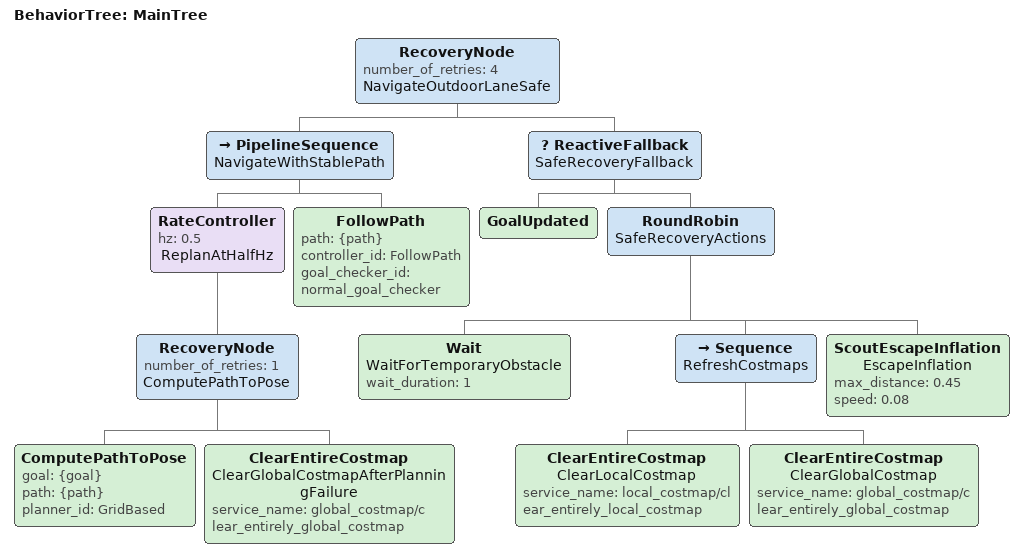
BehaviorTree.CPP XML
<root main_tree_to_execute="MainTree">
  <BehaviorTree ID="MainTree">
    <RecoveryNode number_of_retries="4" name="NavigateOutdoorLaneSafe">
      <PipelineSequence name="NavigateWithStablePath">
        <RateController hz="0.5" name="ReplanAtHalfHz">
          <RecoveryNode number_of_retries="1" name="ComputePathToPose">
            <ComputePathToPose
              goal="{goal}"
              path="{path}"
              planner_id="GridBased"/>
            <ClearEntireCostmap
              name="ClearGlobalCostmapAfterPlanningFailure"
              service_name="global_costmap/clear_entirely_global_costmap"/>
          </RecoveryNode>
        </RateController>
        <FollowPath
          path="{path}"
          controller_id="FollowPath"
          goal_checker_id="normal_goal_checker"/>
      </PipelineSequence>
      <ReactiveFallback name="SafeRecoveryFallback">
        <GoalUpdated/>
        <RoundRobin name="SafeRecoveryActions">
          <Wait name="WaitForTemporaryObstacle" wait_duration="1"/>
          <Sequence name="RefreshCostmaps">
            <ClearEntireCostmap
              name="ClearLocalCostmap"
              service_name="local_costmap/clear_entirely_local_costmap"/>
            <ClearEntireCostmap
              name="ClearGlobalCostmap"
              service_name="global_costmap/clear_entirely_global_costmap"/>
          </Sequence>
          <ScoutEscapeInflation
            name="EscapeInflation"
            max_distance="0.45"
            speed="0.08"/>
        </RoundRobin>
      </ReactiveFallback>
    </RecoveryNode>
  </BehaviorTree>
</root>
